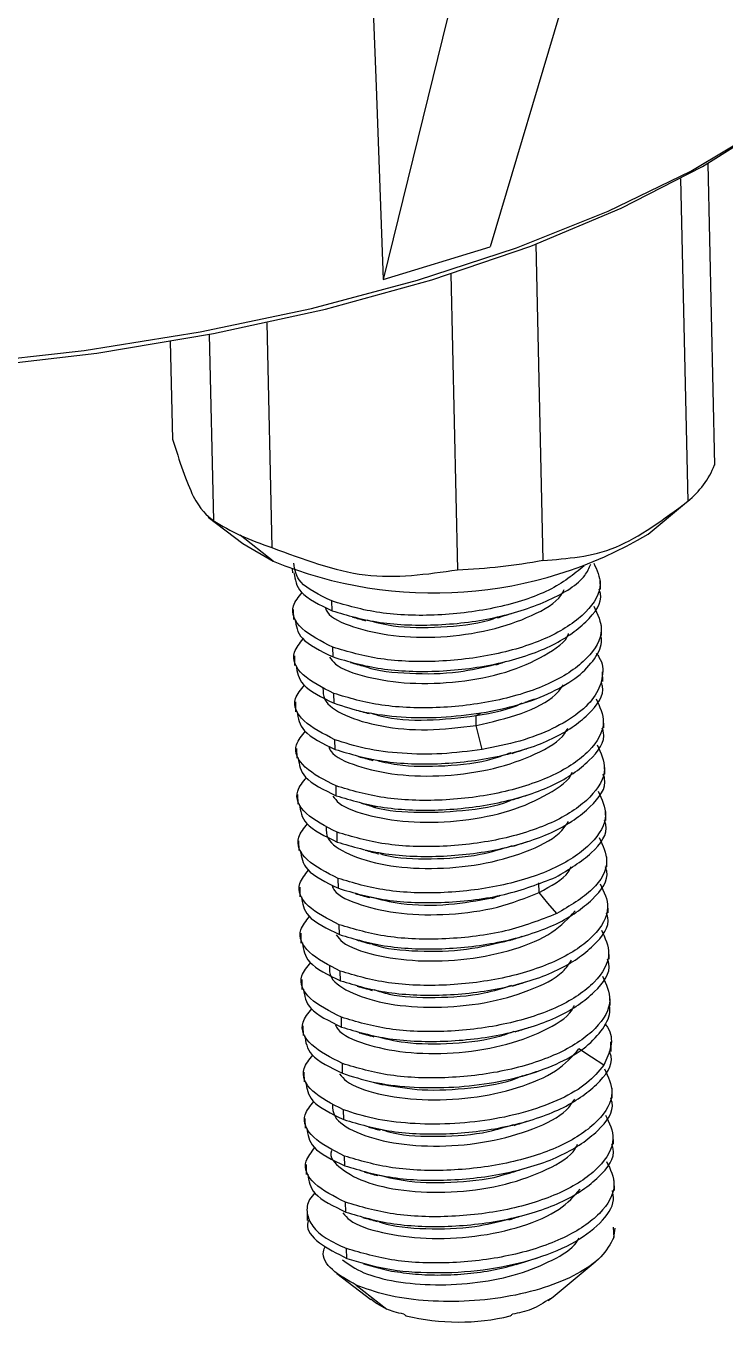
# Model space of a CAD drawing. Header units: millimetres. Extents: x 1261 to 1854, y -639 to -219.
# Drawn here: x 1804.39 to 1811.2, y -355.99 to -343.35 of the extents above; entities that cross this region are included whole.
import ezdxf

# ---------------------------------------------------------------- set-up
doc = ezdxf.new("R2010")
doc.units = ezdxf.units.MM
doc.header["$LTSCALE"] = 0.1
doc.layers.get('0').update_dxf_attribs({"lineweight": 13})

msp = doc.modelspace()

# ---------------------------------------------------------------- linework, layer by layer
at = {"color": 7, "linetype": 'Continuous', "lineweight": 25}
for p, q in [((1810.007, -341.825), (1808.914, -345.5)), ((1808.757, -342.209), (1807.872, -345.821)), ((1811.035, -344.691), (1811.103, -347.629)), ((1810.769, -344.838), (1810.841, -347.983)), ((1807.872, -345.821), (1808.914, -345.5)), ((1809.358, -345.475), (1809.429, -348.559)), ((1808.53, -345.765), (1808.596, -348.651)), ((1806.735, -346.242), (1806.785, -348.433)), ((1805.794, -346.425), (1805.816, -347.377)), ((1806.173, -346.357), (1806.215, -348.171)), ((1810.456, -348.303), (1810.81, -348.008)), ((1806.164, -348.139), (1806.502, -348.394)), ((1806.799, -348.567), (1806.475, -348.312)), ((1806.502, -348.394), (1806.799, -348.567)), ((1806.985, -348.643), (1806.986, -348.682)), ((1809.991, -348.839), (1809.988, -348.744)), ((1807.372, -349.05), (1807.369, -348.955)), ((1806.994, -349.038), (1806.997, -349.134)), ((1810.001, -349.29), (1809.999, -349.195)), ((1807.005, -349.489), (1807.007, -349.585)), ((1807.382, -349.501), (1807.38, -349.406)), ((1810.011, -349.741), (1810.009, -349.646)), ((1807.392, -349.952), (1807.39, -349.857)), ((1807.015, -349.94), (1807.017, -350.036)), ((1808.778, -350.168), (1808.776, -350.073)), ((1810.022, -350.193), (1810.019, -350.097)), ((1807.403, -350.403), (1807.401, -350.308)), ((1807.025, -350.392), (1807.028, -350.487)), ((1810.032, -350.644), (1810.03, -350.548)), ((1807.413, -350.854), (1807.411, -350.759)), ((1807.036, -350.843), (1807.038, -350.938)), ((1810.042, -351.095), (1810.04, -350.999)), ((1807.423, -351.306), (1807.421, -351.21)), ((1807.046, -351.294), (1807.048, -351.389)), ((1810.053, -351.546), (1810.051, -351.451)), ((1807.057, -351.745), (1807.059, -351.84)), ((1807.434, -351.757), (1807.432, -351.661)), ((1809.391, -351.797), (1809.389, -351.702)), ((1810.063, -351.997), (1810.061, -351.902)), ((1807.444, -352.208), (1807.442, -352.112)), ((1807.067, -352.196), (1807.069, -352.291)), ((1810.073, -352.448), (1810.071, -352.353)), ((1807.077, -352.647), (1807.079, -352.743)), ((1807.455, -352.659), (1807.452, -352.564)), ((1810.084, -352.899), (1810.082, -352.804)), ((1807.465, -353.11), (1807.463, -353.015)), ((1807.088, -353.098), (1807.09, -353.194)), ((1810.094, -353.35), (1810.092, -353.255)), ((1807.475, -353.561), (1807.473, -353.466)), ((1807.098, -353.549), (1807.1, -353.645)), ((1810.105, -353.802), (1810.102, -353.706)), ((1807.486, -354.012), (1807.483, -353.917)), ((1807.108, -354.001), (1807.111, -354.096)), ((1810.115, -354.253), (1810.113, -354.157)), ((1807.496, -354.463), (1807.494, -354.368)), ((1807.119, -354.452), (1807.121, -354.547)), ((1810.125, -354.704), (1810.123, -354.608)), ((1807.129, -354.903), (1807.131, -354.998)), ((1807.506, -354.914), (1807.504, -354.819)), ((1810.112, -355.06), (1810.121, -355.162)), ((1810.121, -355.162), (1810.134, -355.07)), ((1807.517, -355.366), (1807.514, -355.27)), ((1807.68, -355.419), (1807.822, -355.458)), ((1809.169, -355.425), (1809.373, -355.36)), ((1809.528, -355.741), (1809.939, -355.399)), ((1807.419, -355.515), (1807.751, -355.766)), ((1807.609, -355.627), (1807.905, -355.86)), ((1809.481, -355.776), (1809.528, -355.741))]:
    msp.add_line(p, q, dxfattribs=at)
at = {"color": 7, "linetype": 'Continuous', "lineweight": 25, "flags": 128}
for points in [[(1797.93, -346.519), (1799.068, -346.647), (1800.236, -346.724), (1801.421, -346.748), (1802.61, -346.721), (1803.793, -346.641), (1804.955, -346.511), (1806.086, -346.33), (1807.173, -346.101), (1808.206, -345.827), (1809.172, -345.51), (1810.064, -345.154), (1810.87, -344.762), (1811.583, -344.338), (1812.195, -343.887), (1812.7, -343.413), (1813.093, -342.922), (1813.369, -342.418), (1813.526, -341.907), (1813.565, -341.489)], [(1807.745, -342.446), (1807.801, -343.936), (1807.872, -345.821)], [(1797.966, -346.566), (1799.119, -346.696), (1800.302, -346.772), (1801.503, -346.794), (1802.708, -346.762), (1803.904, -346.676), (1805.078, -346.538), (1806.217, -346.348), (1807.31, -346.109), (1808.344, -345.823), (1809.309, -345.494), (1810.192, -345.124), (1810.986, -344.719), (1811.681, -344.282), (1812.108, -343.957)], [(1808.776, -350.073), (1808.802, -350.06), (1808.827, -350.047)], [(1808.835, -350.404), (1808.807, -350.286), (1808.779, -350.169)], [(1809.563, -352.004), (1809.477, -351.901), (1809.391, -351.798)], [(1810.021, -353.483), (1809.901, -353.404), (1809.78, -353.324)]]:
    msp.add_lwpolyline(points, dxfattribs=at)
at = {"color": 7, "linetype": 'Continuous', "lineweight": 25}
for centre, radius, start, end in [((1810.299, -347.308), 0.865, 308.7597, 338.2553), ((1807.325, -346.435), 2.061, 237.3922, 245.626), ((1807.692, -345.633), 2.943, 245.5555, 252.0472), ((1808.363, -344.776), 4.101, 247.5769, 300.678), ((1808.366, -342.781), 5.874, 272.2432, 280.4215), ((1808.607, -353.828), 2.159, 256.2294, 283.4825)]:
    msp.add_arc(centre, radius, start, end, dxfattribs=at)
for points, knots in [([(1805.816, -347.377), (1805.884, -347.588), (1806.021, -348.011), (1806.15, -348.118), (1806.215, -348.171)], [0, 0, 0, 0, 0.500045, 1, 1, 1, 1]), ([(1809.429, -348.559), (1809.666, -348.542), (1810.14, -348.508), (1810.607, -348.158), (1810.841, -347.983)], [0, 0, 0, 0, 0.500045, 1, 1, 1, 1]), ([(1806.785, -348.433), (1807.089, -348.548), (1807.696, -348.779), (1808.296, -348.694), (1808.596, -348.651)], [0, 0, 0, 0, 0.500045, 1, 1, 1, 1]), ([(1807.369, -348.955), (1807.25, -348.897), (1807.03, -348.791), (1807.009, -348.65), (1806.999, -348.586)], [0, 0, 0, 0, 0.541563, 1, 1, 1, 1]), ([(1809.832, -348.613), (1809.728, -348.696), (1809.52, -348.863), (1808.993, -349.031), (1808.406, -349.107), (1807.814, -349.087), (1807.518, -348.999), (1807.369, -348.955)], [0, 0, 0, 0, 0.199234, 0.399425, 0.599617, 0.799808, 1, 1, 1, 1]), ([(1807.372, -349.05), (1807.52, -349.094), (1807.816, -349.182), (1808.407, -349.202), (1809, -349.127), (1809.505, -348.955), (1809.824, -348.764), (1809.878, -348.633), (1809.894, -348.595)], [0, 0, 0, 0, 0.184912, 0.369824, 0.554736, 0.739649, 0.924561, 1, 1, 1, 1]), ([(1809.924, -348.586), (1809.955, -348.653), (1810.029, -348.811), (1809.875, -349.07), (1809.523, -349.312), (1809.006, -349.482), (1808.415, -349.558), (1807.824, -349.538), (1807.528, -349.45), (1807.38, -349.406)], [0, 0, 0, 0, 0.108487, 0.257073, 0.405658, 0.554244, 0.702829, 0.851414, 1, 1, 1, 1]), ([(1807.001, -348.681), (1807.011, -348.746), (1807.032, -348.886), (1807.252, -348.992), (1807.372, -349.05)], [0, 0, 0, 0, 0.458437, 1, 1, 1, 1]), ([(1807.307, -349.024), (1807.313, -349.038), (1807.343, -349.11), (1807.568, -349.216), (1807.956, -349.303), (1808.433, -349.318), (1808.918, -349.248), (1809.33, -349.106), (1809.581, -348.958), (1809.627, -348.862), (1809.637, -348.842)], [0, 0, 0, 0, 0.0372072, 0.1911305, 0.3451618, 0.4991397, 0.6531175, 0.8071489, 0.9610721, 1, 1, 1, 1]), ([(1807.382, -349.501), (1807.53, -349.545), (1807.826, -349.633), (1808.418, -349.654), (1809.007, -349.578), (1809.528, -349.407), (1809.868, -349.166), (1810.019, -348.96), (1809.981, -348.854), (1809.976, -348.84)], [0, 0, 0, 0, 0.162509, 0.325019, 0.487528, 0.650038, 0.812547, 0.975056, 1, 1, 1, 1]), ([(1807.38, -349.406), (1807.267, -349.348), (1807.042, -349.233), (1806.951, -349.031), (1807.046, -348.916), (1807.082, -348.873)], [0, 0, 0, 0, 0.3853702, 0.7707402, 1, 1, 1, 1]), ([(1809.925, -349.006), (1809.962, -349.083), (1810.042, -349.252), (1809.886, -349.521), (1809.533, -349.763), (1809.016, -349.934), (1808.426, -350.009), (1807.834, -349.989), (1807.538, -349.901), (1807.39, -349.857)], [0, 0, 0, 0, 0.123073, 0.269228, 0.415382, 0.561537, 0.707691, 0.853846, 1, 1, 1, 1]), ([(1807.572, -349.112), (1807.593, -349.118), (1807.633, -349.129), (1807.677, -349.141), (1807.699, -349.148)], [0, 0, 0, 0, 0.500426, 1, 1, 1, 1]), ([(1807.712, -349.14), (1807.795, -349.162), (1808.002, -349.215), (1808.429, -349.217), (1808.795, -349.181), (1808.956, -349.123), (1808.981, -349.114)], [0, 0, 0, 0, 0.231312, 0.582579, 0.933847, 1, 1, 1, 1]), ([(1808.986, -349.12), (1809.008, -349.113), (1809.052, -349.098), (1809.1, -349.083), (1809.123, -349.076)], [0, 0, 0, 0, 0.499572, 1, 1, 1, 1]), ([(1807.011, -349.132), (1807.021, -349.197), (1807.043, -349.337), (1807.263, -349.443), (1807.382, -349.501)], [0, 0, 0, 0, 0.458437, 1, 1, 1, 1]), ([(1807.39, -349.857), (1807.277, -349.799), (1807.052, -349.684), (1806.962, -349.483), (1807.057, -349.367), (1807.092, -349.324)], [0, 0, 0, 0, 0.3853702, 0.7707402, 1, 1, 1, 1]), ([(1807.348, -349.502), (1807.364, -349.525), (1807.422, -349.605), (1807.7, -349.703), (1808.122, -349.769), (1808.609, -349.753), (1809.083, -349.66), (1809.451, -349.493), (1809.657, -349.352), (1809.679, -349.273), (1809.679, -349.272)], [0, 0, 0, 0, 0.063519, 0.218942, 0.374734, 0.530127, 0.685938, 0.841314, 0.997134, 1, 1, 1, 1]), ([(1808.827, -350.047), (1808.952, -350.023), (1809.203, -349.973), (1809.524, -349.848), (1809.781, -349.695), (1809.941, -349.52), (1810.012, -349.38), (1809.995, -349.305), (1809.992, -349.291)], [0, 0, 0, 0, 0.191473, 0.382947, 0.57442, 0.765894, 0.957367, 1, 1, 1, 1]), ([(1809.949, -349.468), (1809.958, -349.479), (1810.014, -349.548), (1810.019, -349.689), (1809.956, -349.875), (1809.787, -350.051), (1809.533, -350.204), (1809.211, -350.329), (1808.961, -350.378), (1808.836, -350.403)], [0, 0, 0, 0, 0.031964, 0.193303, 0.354642, 0.515982, 0.677321, 0.838661, 1, 1, 1, 1]), ([(1807.022, -349.583), (1807.032, -349.648), (1807.053, -349.788), (1807.273, -349.895), (1807.392, -349.952)], [0, 0, 0, 0, 0.458437, 1, 1, 1, 1]), ([(1807.552, -349.555), (1807.574, -349.561), (1807.618, -349.573), (1807.665, -349.586), (1807.689, -349.593)], [0, 0, 0, 0, 0.500331, 1, 1, 1, 1]), ([(1807.697, -349.593), (1807.701, -349.595), (1807.807, -349.638), (1808.129, -349.668), (1808.576, -349.665), (1808.848, -349.6), (1808.968, -349.572)], [0, 0, 0, 0, 0.014193, 0.367679, 0.72026, 1, 1, 1, 1]), ([(1808.968, -349.579), (1808.985, -349.573), (1809.019, -349.561), (1809.054, -349.549), (1809.072, -349.543)], [0, 0, 0, 0, 0.49996, 1, 1, 1, 1]), ([(1807.403, -350.403), (1807.551, -350.447), (1807.847, -350.536), (1808.439, -350.556), (1809.028, -350.48), (1809.548, -350.309), (1809.889, -350.068), (1810.04, -349.863), (1810.002, -349.757), (1809.996, -349.743)], [0, 0, 0, 0, 0.162509, 0.325019, 0.487528, 0.650038, 0.812547, 0.975056, 1, 1, 1, 1]), ([(1807.401, -350.308), (1807.288, -350.25), (1807.062, -350.135), (1806.972, -349.934), (1807.067, -349.818), (1807.103, -349.775)], [0, 0, 0, 0, 0.3853702, 0.7707402, 1, 1, 1, 1]), ([(1807.284, -349.804), (1807.284, -349.841), (1807.284, -349.939), (1807.483, -350.078), (1807.839, -350.184), (1808.299, -350.228), (1808.619, -350.188), (1808.778, -350.168)], [0, 0, 0, 0, 0.135186, 0.351533, 0.567666, 0.784072, 1, 1, 1, 1]), ([(1808.778, -350.168), (1808.929, -350.134), (1809.23, -350.065), (1809.527, -349.914), (1809.605, -349.807), (1809.628, -349.774)], [0, 0, 0, 0, 0.410327, 0.821563, 1, 1, 1, 1]), ([(1807.392, -349.952), (1807.488, -349.983), (1807.679, -350.046), (1808.043, -350.091), (1808.435, -350.098), (1808.697, -350.064), (1808.827, -350.047)], [0, 0, 0, 0, 0.25, 0.5, 0.75, 1, 1, 1, 1]), ([(1809.946, -349.908), (1809.982, -349.985), (1810.062, -350.154), (1809.907, -350.423), (1809.554, -350.665), (1809.037, -350.836), (1808.447, -350.912), (1807.855, -350.891), (1807.559, -350.803), (1807.411, -350.759)], [0, 0, 0, 0, 0.123074, 0.269228, 0.415382, 0.561537, 0.707691, 0.853846, 1, 1, 1, 1]), ([(1808.776, -350.073), (1808.939, -350.044), (1809.106, -350.015), (1809.22, -349.952), (1809.223, -349.95)], [0, 0, 0, 0, 0.971785, 1, 1, 1, 1]), ([(1809.254, -349.942), (1809.27, -349.937), (1809.311, -349.923), (1809.353, -349.91), (1809.378, -349.902)], [0, 0, 0, 0, 0.387733, 1, 1, 1, 1]), ([(1807.032, -350.035), (1807.042, -350.099), (1807.064, -350.239), (1807.284, -350.346), (1807.403, -350.403)], [0, 0, 0, 0, 0.458437, 1, 1, 1, 1]), ([(1807.591, -350.014), (1807.614, -350.02), (1807.661, -350.033), (1807.709, -350.046), (1807.733, -350.053)], [0, 0, 0, 0, 0.500115, 1, 1, 1, 1]), ([(1807.748, -350.047), (1807.782, -350.058), (1807.93, -350.106), (1808.301, -350.13), (1808.618, -350.092), (1808.776, -350.073)], [0, 0, 0, 0, 0.130744, 0.565853, 1, 1, 1, 1]), ([(1807.411, -350.759), (1807.298, -350.702), (1807.073, -350.586), (1806.982, -350.385), (1807.077, -350.269), (1807.113, -350.226)], [0, 0, 0, 0, 0.38537, 0.77074, 1, 1, 1, 1]), ([(1807.34, -350.379), (1807.346, -350.393), (1807.376, -350.466), (1807.607, -350.571), (1807.995, -350.659), (1808.473, -350.67), (1808.958, -350.6), (1809.367, -350.455), (1809.616, -350.308), (1809.661, -350.213), (1809.67, -350.194)], [0, 0, 0, 0, 0.038828, 0.192656, 0.346927, 0.500759, 0.655022, 0.80887, 0.963114, 1, 1, 1, 1]), ([(1807.413, -350.854), (1807.561, -350.898), (1807.857, -350.987), (1808.449, -351.007), (1809.038, -350.931), (1809.559, -350.76), (1809.899, -350.519), (1810.05, -350.314), (1810.012, -350.208), (1810.007, -350.194)], [0, 0, 0, 0, 0.162509, 0.325019, 0.487528, 0.650038, 0.812547, 0.975056, 1, 1, 1, 1]), ([(1808.836, -350.403), (1808.705, -350.42), (1808.443, -350.454), (1808.051, -350.447), (1807.687, -350.401), (1807.496, -350.339), (1807.401, -350.308)], [0, 0, 0, 0, 0.25, 0.5, 0.75, 1, 1, 1, 1]), ([(1809.956, -350.359), (1809.993, -350.437), (1810.073, -350.605), (1809.917, -350.874), (1809.564, -351.116), (1809.047, -351.287), (1808.457, -351.363), (1807.865, -351.342), (1807.569, -351.254), (1807.421, -351.21)], [0, 0, 0, 0, 0.123074, 0.269228, 0.415382, 0.561537, 0.707691, 0.853846, 1, 1, 1, 1]), ([(1807.043, -350.486), (1807.052, -350.55), (1807.074, -350.691), (1807.294, -350.797), (1807.413, -350.854)], [0, 0, 0, 0, 0.458437, 1, 1, 1, 1]), ([(1807.63, -350.472), (1807.653, -350.478), (1807.698, -350.491), (1807.745, -350.503), (1807.769, -350.51)], [0, 0, 0, 0, 0.5001, 1, 1, 1, 1]), ([(1807.781, -350.502), (1807.854, -350.52), (1808.053, -350.571), (1808.471, -350.57), (1808.871, -350.525), (1809.061, -350.453), (1809.118, -350.432)], [0, 0, 0, 0, 0.192886, 0.524958, 0.857961, 1, 1, 1, 1]), ([(1809.128, -350.441), (1809.151, -350.433), (1809.197, -350.419), (1809.244, -350.403), (1809.268, -350.396)], [0, 0, 0, 0, 0.499889, 1, 1, 1, 1]), ([(1807.38, -350.857), (1807.398, -350.881), (1807.457, -350.961), (1807.739, -351.058), (1808.162, -351.123), (1808.649, -351.105), (1809.123, -351.011), (1809.486, -350.843), (1809.693, -350.702), (1809.713, -350.624), (1809.713, -350.623)], [0, 0, 0, 0, 0.0646616, 0.2203704, 0.3759203, 0.5315792, 0.6871842, 0.8427891, 0.9984481, 1, 1, 1, 1]), ([(1807.421, -351.21), (1807.309, -351.153), (1807.083, -351.038), (1806.993, -350.836), (1807.088, -350.721), (1807.123, -350.678)], [0, 0, 0, 0, 0.3853702, 0.7707402, 1, 1, 1, 1]), ([(1807.423, -351.306), (1807.572, -351.35), (1807.868, -351.438), (1808.459, -351.458), (1809.049, -351.382), (1809.569, -351.211), (1809.909, -350.97), (1810.06, -350.765), (1810.022, -350.659), (1810.017, -350.645)], [0, 0, 0, 0, 0.162509, 0.325019, 0.487528, 0.650038, 0.812547, 0.975056, 1, 1, 1, 1]), ([(1809.966, -350.811), (1810.003, -350.888), (1810.083, -351.056), (1809.927, -351.325), (1809.575, -351.567), (1809.058, -351.738), (1808.467, -351.814), (1807.876, -351.794), (1807.58, -351.705), (1807.432, -351.661)], [0, 0, 0, 0, 0.123074, 0.269228, 0.415382, 0.561537, 0.707691, 0.853846, 1, 1, 1, 1]), ([(1807.735, -350.948), (1807.739, -350.95), (1807.846, -350.993), (1808.172, -351.025), (1808.638, -351.007), (1808.989, -350.955), (1809.121, -350.895), (1809.13, -350.891)], [0, 0, 0, 0, 0.013955, 0.33462, 0.655511, 0.97629, 1, 1, 1, 1]), ([(1809.134, -350.893), (1809.157, -350.886), (1809.204, -350.871), (1809.252, -350.856), (1809.276, -350.848)], [0, 0, 0, 0, 0.4998817, 1, 1, 1, 1]), ([(1807.053, -350.937), (1807.063, -351.001), (1807.084, -351.142), (1807.304, -351.248), (1807.423, -351.306)], [0, 0, 0, 0, 0.458437, 1, 1, 1, 1]), ([(1807.661, -350.928), (1807.683, -350.934), (1807.728, -350.946), (1807.773, -350.959), (1807.796, -350.965)], [0, 0, 0, 0, 0.500097, 1, 1, 1, 1]), ([(1807.432, -351.661), (1807.319, -351.604), (1807.093, -351.489), (1807.003, -351.287), (1807.098, -351.172), (1807.134, -351.129)], [0, 0, 0, 0, 0.38537, 0.77074, 1, 1, 1, 1]), ([(1807.315, -351.157), (1807.315, -351.196), (1807.314, -351.294), (1807.522, -351.432), (1807.876, -351.541), (1808.336, -351.576), (1808.826, -351.534), (1809.266, -351.411), (1809.573, -351.259), (1809.651, -351.145), (1809.677, -351.106)], [0, 0, 0, 0, 0.089845, 0.229409, 0.36924, 0.508767, 0.648626, 0.788126, 0.928002, 1, 1, 1, 1]), ([(1809.555, -351.648), (1809.68, -351.573), (1809.93, -351.422), (1810.071, -351.214), (1810.033, -351.109), (1810.028, -351.096)], [0, 0, 0, 0, 0.4656226, 0.9312453, 1, 1, 1, 1]), ([(1809.977, -351.262), (1810.013, -351.338), (1810.092, -351.505), (1809.947, -351.777), (1809.691, -351.928), (1809.563, -352.004)], [0, 0, 0, 0, 0.295092, 0.647546, 1, 1, 1, 1]), ([(1807.063, -351.388), (1807.073, -351.452), (1807.095, -351.593), (1807.315, -351.699), (1807.434, -351.757)], [0, 0, 0, 0, 0.4584374, 1, 1, 1, 1]), ([(1807.696, -351.385), (1807.718, -351.391), (1807.761, -351.403), (1807.806, -351.415), (1807.828, -351.421)], [0, 0, 0, 0, 0.500088, 1, 1, 1, 1]), ([(1807.839, -351.418), (1807.856, -351.423), (1807.988, -351.465), (1808.339, -351.476), (1808.783, -351.448), (1809.029, -351.371), (1809.132, -351.339)], [0, 0, 0, 0, 0.0513252, 0.3990881, 0.7476761, 1, 1, 1, 1]), ([(1809.135, -351.347), (1809.158, -351.34), (1809.205, -351.325), (1809.253, -351.309), (1809.277, -351.301)], [0, 0, 0, 0, 0.499859, 1, 1, 1, 1]), ([(1807.442, -352.112), (1807.329, -352.055), (1807.104, -351.94), (1807.013, -351.738), (1807.109, -351.623), (1807.144, -351.58)], [0, 0, 0, 0, 0.3853702, 0.7707402, 1, 1, 1, 1]), ([(1807.434, -351.757), (1807.583, -351.801), (1807.88, -351.889), (1808.471, -351.908), (1809.073, -351.835), (1809.394, -351.711), (1809.555, -351.648)], [0, 0, 0, 0, 0.25, 0.5, 0.75, 1, 1, 1, 1]), ([(1807.444, -352.208), (1807.592, -352.252), (1807.888, -352.34), (1808.48, -352.36), (1809.069, -352.285), (1809.59, -352.114), (1809.93, -351.872), (1810.081, -351.667), (1810.043, -351.561), (1810.038, -351.547)], [0, 0, 0, 0, 0.1625094, 0.3250187, 0.4875281, 0.6500375, 0.8125469, 0.9750563, 1, 1, 1, 1]), ([(1809.391, -351.797), (1809.508, -351.735), (1809.652, -351.66), (1809.695, -351.565), (1809.702, -351.547)], [0, 0, 0, 0, 0.813745, 1, 1, 1, 1]), ([(1807.372, -351.733), (1807.378, -351.749), (1807.41, -351.822), (1807.645, -351.926), (1808.034, -352.014), (1808.513, -352.021), (1809.001, -351.955), (1809.261, -351.849), (1809.391, -351.797)], [0, 0, 0, 0, 0.04968, 0.239748, 0.429938, 0.619938, 0.810179, 1, 1, 1, 1]), ([(1809.987, -351.713), (1810.024, -351.79), (1810.104, -351.959), (1809.948, -352.228), (1809.595, -352.469), (1809.078, -352.64), (1808.488, -352.716), (1807.897, -352.696), (1807.6, -352.608), (1807.452, -352.564)], [0, 0, 0, 0, 0.123074, 0.269228, 0.415382, 0.561537, 0.707691, 0.853846, 1, 1, 1, 1]), ([(1807.074, -351.839), (1807.083, -351.903), (1807.105, -352.044), (1807.325, -352.15), (1807.444, -352.208)], [0, 0, 0, 0, 0.458437, 1, 1, 1, 1]), ([(1807.597, -351.809), (1807.621, -351.815), (1807.667, -351.828), (1807.715, -351.841), (1807.74, -351.848)], [0, 0, 0, 0, 0.500253, 1, 1, 1, 1]), ([(1807.749, -351.842), (1807.844, -351.866), (1808.063, -351.922), (1808.499, -351.929), (1808.793, -351.876), (1808.932, -351.851)], [0, 0, 0, 0, 0.2864285, 0.6632766, 1, 1, 1, 1]), ([(1808.929, -351.856), (1808.942, -351.851), (1808.97, -351.841), (1808.998, -351.83), (1809.013, -351.825)], [0, 0, 0, 0, 0.499972, 1, 1, 1, 1]), ([(1807.452, -352.564), (1807.34, -352.506), (1807.114, -352.391), (1807.024, -352.189), (1807.119, -352.074), (1807.154, -352.031)], [0, 0, 0, 0, 0.38537, 0.77074, 1, 1, 1, 1]), ([(1807.413, -352.212), (1807.432, -352.236), (1807.494, -352.316), (1807.775, -352.414), (1808.202, -352.476), (1808.691, -352.458), (1809.156, -352.361), (1809.544, -352.196), (1809.677, -352.05), (1809.743, -351.977)], [0, 0, 0, 0, 0.065875, 0.222096, 0.377872, 0.534097, 0.689876, 0.846092, 1, 1, 1, 1]), ([(1809.563, -352.004), (1809.402, -352.066), (1809.081, -352.191), (1808.479, -352.264), (1807.888, -352.245), (1807.591, -352.157), (1807.442, -352.112)], [0, 0, 0, 0, 0.25, 0.5, 0.75, 1, 1, 1, 1]), ([(1807.455, -352.659), (1807.603, -352.703), (1807.899, -352.791), (1808.49, -352.811), (1809.08, -352.736), (1809.6, -352.565), (1809.941, -352.323), (1810.091, -352.118), (1810.053, -352.012), (1810.048, -351.998)], [0, 0, 0, 0, 0.162509, 0.325019, 0.487528, 0.650038, 0.812547, 0.975056, 1, 1, 1, 1]), ([(1809.998, -352.164), (1810.034, -352.241), (1810.114, -352.41), (1809.958, -352.679), (1809.606, -352.921), (1809.089, -353.091), (1808.498, -353.167), (1807.907, -353.147), (1807.611, -353.059), (1807.463, -353.015)], [0, 0, 0, 0, 0.123073, 0.269228, 0.415382, 0.561537, 0.707691, 0.853846, 1, 1, 1, 1]), ([(1807.61, -352.261), (1807.633, -352.267), (1807.68, -352.28), (1807.729, -352.294), (1807.754, -352.3)], [0, 0, 0, 0, 0.500217, 1, 1, 1, 1]), ([(1807.763, -352.3), (1807.77, -352.303), (1807.88, -352.347), (1808.209, -352.376), (1808.678, -352.368), (1808.969, -352.296), (1809.109, -352.261)], [0, 0, 0, 0, 0.024752, 0.35732, 0.690845, 1, 1, 1, 1]), ([(1809.105, -352.265), (1809.125, -352.259), (1809.165, -352.246), (1809.206, -352.232), (1809.226, -352.225)], [0, 0, 0, 0, 0.499959, 1, 1, 1, 1]), ([(1807.084, -352.29), (1807.094, -352.355), (1807.115, -352.495), (1807.335, -352.601), (1807.455, -352.659)], [0, 0, 0, 0, 0.4584374, 1, 1, 1, 1]), ([(1807.463, -353.015), (1807.35, -352.957), (1807.124, -352.842), (1807.034, -352.64), (1807.129, -352.525), (1807.165, -352.482)], [0, 0, 0, 0, 0.3853702, 0.7707402, 1, 1, 1, 1]), ([(1807.346, -352.511), (1807.346, -352.551), (1807.347, -352.65), (1807.558, -352.788), (1807.915, -352.896), (1808.376, -352.929), (1808.866, -352.886), (1809.303, -352.761), (1809.608, -352.61), (1809.683, -352.497), (1809.708, -352.459)], [0, 0, 0, 0, 0.091648, 0.231552, 0.371228, 0.511093, 0.650815, 0.790636, 0.930408, 1, 1, 1, 1]), ([(1807.465, -353.11), (1807.613, -353.154), (1807.909, -353.242), (1808.501, -353.262), (1809.09, -353.187), (1809.61, -353.016), (1809.951, -352.774), (1810.102, -352.569), (1810.064, -352.463), (1810.059, -352.449)], [0, 0, 0, 0, 0.162509, 0.325019, 0.487528, 0.650038, 0.812547, 0.975056, 1, 1, 1, 1]), ([(1810.008, -352.615), (1810.044, -352.692), (1810.125, -352.861), (1809.969, -353.13), (1809.616, -353.372), (1809.099, -353.543), (1808.509, -353.618), (1807.917, -353.598), (1807.621, -353.51), (1807.473, -353.466)], [0, 0, 0, 0, 0.123074, 0.269228, 0.415382, 0.561537, 0.707691, 0.853846, 1, 1, 1, 1]), ([(1807.094, -352.741), (1807.104, -352.806), (1807.126, -352.946), (1807.346, -353.052), (1807.465, -353.11)], [0, 0, 0, 0, 0.458437, 1, 1, 1, 1]), ([(1807.618, -352.712), (1807.641, -352.718), (1807.689, -352.731), (1807.739, -352.745), (1807.763, -352.752)], [0, 0, 0, 0, 0.500176, 1, 1, 1, 1]), ([(1807.78, -352.744), (1807.828, -352.76), (1807.989, -352.814), (1808.377, -352.83), (1808.807, -352.802), (1809.037, -352.73), (1809.126, -352.702)], [0, 0, 0, 0, 0.138409, 0.467147, 0.79555, 1, 1, 1, 1]), ([(1809.132, -352.711), (1809.152, -352.704), (1809.194, -352.691), (1809.236, -352.677), (1809.257, -352.67)], [0, 0, 0, 0, 0.499949, 1, 1, 1, 1]), ([(1807.405, -353.088), (1807.412, -353.103), (1807.446, -353.177), (1807.679, -353.282), (1808.074, -353.366), (1808.552, -353.376), (1809.036, -353.303), (1809.441, -353.156), (1809.685, -353.009), (1809.727, -352.916), (1809.734, -352.899)], [0, 0, 0, 0, 0.041687, 0.196027, 0.350112, 0.504491, 0.658535, 0.812944, 0.966958, 1, 1, 1, 1]), ([(1810.013, -353.127), (1810.05, -353.065), (1810.095, -352.989), (1810.078, -352.914), (1810.075, -352.9)], [0, 0, 0, 0, 0.817891, 1, 1, 1, 1]), ([(1807.473, -353.466), (1807.36, -353.408), (1807.135, -353.293), (1807.044, -353.091), (1807.14, -352.976), (1807.175, -352.933)], [0, 0, 0, 0, 0.3853702, 0.7707403, 1, 1, 1, 1]), ([(1807.475, -353.561), (1807.57, -353.592), (1807.761, -353.654), (1808.123, -353.7), (1808.511, -353.705), (1808.907, -353.665), (1809.28, -353.582), (1809.604, -353.459), (1809.865, -353.306), (1809.964, -353.186), (1810.013, -353.127)], [0, 0, 0, 0, 0.125, 0.25, 0.375, 0.5, 0.625, 0.75, 0.875, 1, 1, 1, 1]), ([(1807.636, -353.165), (1807.66, -353.172), (1807.707, -353.185), (1807.757, -353.198), (1807.781, -353.205)], [0, 0, 0, 0, 0.500131, 1, 1, 1, 1]), ([(1807.791, -353.198), (1807.885, -353.222), (1808.106, -353.277), (1808.548, -353.276), (1808.932, -353.232), (1809.107, -353.166), (1809.149, -353.15)], [0, 0, 0, 0, 0.243383, 0.570534, 0.896974, 1, 1, 1, 1]), ([(1809.158, -353.157), (1809.179, -353.15), (1809.222, -353.136), (1809.265, -353.122), (1809.287, -353.115)], [0, 0, 0, 0, 0.49993, 1, 1, 1, 1]), ([(1810.032, -353.077), (1810.041, -353.088), (1810.096, -353.157), (1810.107, -353.298), (1810.05, -353.421), (1810.021, -353.482)], [0, 0, 0, 0, 0.0901293, 0.5450646, 1, 1, 1, 1]), ([(1807.105, -353.192), (1807.115, -353.257), (1807.136, -353.397), (1807.356, -353.504), (1807.475, -353.561)], [0, 0, 0, 0, 0.458437, 1, 1, 1, 1]), ([(1807.483, -353.917), (1807.371, -353.859), (1807.145, -353.744), (1807.055, -353.543), (1807.15, -353.427), (1807.185, -353.384)], [0, 0, 0, 0, 0.3853702, 0.7707402, 1, 1, 1, 1]), ([(1807.446, -353.567), (1807.466, -353.591), (1807.53, -353.672), (1807.812, -353.77), (1808.242, -353.829), (1808.731, -353.812), (1809.194, -353.711), (1809.584, -353.545), (1809.714, -353.398), (1809.779, -353.324)], [0, 0, 0, 0, 0.0670171, 0.2225592, 0.3780509, 0.5336417, 0.6890778, 0.8447109, 1, 1, 1, 1]), ([(1807.486, -354.012), (1807.634, -354.056), (1807.93, -354.145), (1808.521, -354.165), (1809.111, -354.089), (1809.631, -353.918), (1809.972, -353.677), (1810.123, -353.472), (1810.084, -353.366), (1810.079, -353.352)], [0, 0, 0, 0, 0.162509, 0.325019, 0.487528, 0.650038, 0.812547, 0.975056, 1, 1, 1, 1]), ([(1810.021, -353.482), (1809.972, -353.542), (1809.874, -353.661), (1809.612, -353.815), (1809.288, -353.937), (1808.915, -354.021), (1808.52, -354.061), (1808.131, -354.056), (1807.769, -354.01), (1807.579, -353.948), (1807.483, -353.917)], [0, 0, 0, 0, 0.125, 0.25, 0.375, 0.5, 0.625, 0.7499999, 0.875, 1, 1, 1, 1]), ([(1810.029, -353.517), (1810.065, -353.594), (1810.145, -353.763), (1809.989, -354.032), (1809.637, -354.274), (1809.12, -354.445), (1808.529, -354.521), (1807.938, -354.5), (1807.642, -354.412), (1807.494, -354.368)], [0, 0, 0, 0, 0.123074, 0.269228, 0.415382, 0.561537, 0.707691, 0.853846, 1, 1, 1, 1]), ([(1809.237, -353.586), (1809.261, -353.578), (1809.309, -353.562), (1809.358, -353.547), (1809.382, -353.539)], [0, 0, 0, 0, 0.499918, 1, 1, 1, 1]), ([(1807.115, -353.644), (1807.125, -353.708), (1807.146, -353.848), (1807.366, -353.955), (1807.486, -354.012)], [0, 0, 0, 0, 0.458437, 1, 1, 1, 1]), ([(1807.772, -353.646), (1807.787, -353.65), (1807.817, -353.66), (1807.852, -353.67), (1807.87, -353.675)], [0, 0, 0, 0, 0.5008, 1, 1, 1, 1]), ([(1807.876, -353.671), (1807.997, -353.692), (1808.257, -353.738), (1808.723, -353.711), (1809.076, -353.653), (1809.214, -353.59), (1809.231, -353.582)], [0, 0, 0, 0, 0.290895, 0.622703, 0.954181, 1, 1, 1, 1]), ([(1807.494, -354.368), (1807.381, -354.311), (1807.156, -354.195), (1807.065, -353.994), (1807.16, -353.878), (1807.196, -353.835)], [0, 0, 0, 0, 0.3853702, 0.7707402, 1, 1, 1, 1]), ([(1807.376, -353.865), (1807.378, -353.905), (1807.381, -354.005), (1807.593, -354.145), (1807.955, -354.25), (1808.416, -354.284), (1808.906, -354.237), (1809.342, -354.112), (1809.642, -353.961), (1809.715, -353.849), (1809.739, -353.813)], [0, 0, 0, 0, 0.093966, 0.233991, 0.373639, 0.513677, 0.653315, 0.793355, 0.932996, 1, 1, 1, 1]), ([(1807.496, -354.463), (1807.644, -354.507), (1807.94, -354.596), (1808.532, -354.616), (1809.121, -354.54), (1809.641, -354.369), (1809.982, -354.128), (1810.133, -353.923), (1810.095, -353.817), (1810.09, -353.803)], [0, 0, 0, 0, 0.162509, 0.325019, 0.487528, 0.650038, 0.812547, 0.975056, 1, 1, 1, 1]), ([(1810.039, -353.968), (1810.076, -354.045), (1810.156, -354.214), (1810, -354.483), (1809.647, -354.725), (1809.13, -354.896), (1808.54, -354.972), (1807.948, -354.951), (1807.652, -354.863), (1807.504, -354.819)], [0, 0, 0, 0, 0.123073, 0.269228, 0.415382, 0.561537, 0.707691, 0.853846, 1, 1, 1, 1]), ([(1809.147, -354.069), (1809.17, -354.062), (1809.216, -354.047), (1809.264, -354.031), (1809.289, -354.023)], [0, 0, 0, 0, 0.499676, 1, 1, 1, 1]), ([(1807.125, -354.095), (1807.135, -354.159), (1807.157, -354.3), (1807.377, -354.406), (1807.496, -354.463)], [0, 0, 0, 0, 0.458437, 1, 1, 1, 1]), ([(1807.728, -354.085), (1807.746, -354.09), (1807.783, -354.1), (1807.823, -354.112), (1807.843, -354.117)], [0, 0, 0, 0, 0.500556, 1, 1, 1, 1]), ([(1807.86, -354.111), (1807.895, -354.122), (1808.046, -354.17), (1808.417, -354.183), (1808.839, -354.155), (1809.061, -354.085), (1809.142, -354.059)], [0, 0, 0, 0, 0.10555, 0.454073, 0.801602, 1, 1, 1, 1]), ([(1807.504, -354.819), (1807.391, -354.762), (1807.166, -354.647), (1807.075, -354.445), (1807.171, -354.33), (1807.206, -354.286)], [0, 0, 0, 0, 0.3853702, 0.7707402, 1, 1, 1, 1]), ([(1807.369, -354.314), (1807.368, -354.315), (1807.338, -354.376), (1807.451, -354.497), (1807.705, -354.639), (1808.116, -354.72), (1808.592, -354.729), (1809.075, -354.654), (1809.479, -354.506), (1809.719, -354.36), (1809.76, -354.267), (1809.767, -354.252)], [0, 0, 0, 0, 0.003954, 0.142445, 0.280638, 0.419098, 0.557331, 0.695753, 0.834033, 0.97241, 1, 1, 1, 1]), ([(1807.506, -354.914), (1807.654, -354.959), (1807.95, -355.047), (1808.542, -355.067), (1809.132, -354.991), (1809.652, -354.82), (1809.992, -354.579), (1810.143, -354.374), (1810.105, -354.268), (1810.1, -354.254)], [0, 0, 0, 0, 0.162509, 0.325019, 0.487528, 0.650038, 0.812547, 0.975056, 1, 1, 1, 1]), ([(1810.049, -354.42), (1810.086, -354.497), (1810.166, -354.665), (1810.01, -354.934), (1809.657, -355.176), (1809.14, -355.347), (1808.55, -355.423), (1807.959, -355.403), (1807.663, -355.314), (1807.514, -355.27)], [0, 0, 0, 0, 0.123074, 0.269228, 0.415382, 0.561537, 0.707691, 0.853846, 1, 1, 1, 1]), ([(1807.136, -354.546), (1807.146, -354.61), (1807.167, -354.751), (1807.387, -354.857), (1807.506, -354.914)], [0, 0, 0, 0, 0.458437, 1, 1, 1, 1]), ([(1807.688, -354.524), (1807.709, -354.529), (1807.751, -354.541), (1807.795, -354.553), (1807.818, -354.559)], [0, 0, 0, 0, 0.500407, 1, 1, 1, 1]), ([(1807.828, -354.553), (1807.923, -354.577), (1808.146, -354.631), (1808.587, -354.627), (1808.938, -354.591), (1809.083, -354.538), (1809.094, -354.534)], [0, 0, 0, 0, 0.264167, 0.617021, 0.970354, 1, 1, 1, 1]), ([(1809.096, -354.537), (1809.118, -354.53), (1809.162, -354.516), (1809.209, -354.501), (1809.232, -354.493)], [0, 0, 0, 0, 0.499547, 1, 1, 1, 1]), ([(1807.206, -354.728), (1807.186, -354.749), (1807.13, -354.813), (1807.12, -354.925), (1807.173, -355.054), (1807.302, -355.174), (1807.444, -355.238), (1807.514, -355.27)], [0, 0, 0, 0, 0.114107, 0.33558, 0.557054, 0.778527, 1, 1, 1, 1]), ([(1807.479, -354.922), (1807.499, -354.947), (1807.563, -355.028), (1807.852, -355.123), (1808.28, -355.184), (1808.77, -355.162), (1809.233, -355.063), (1809.608, -354.9), (1809.733, -354.759), (1809.793, -354.692)], [0, 0, 0, 0, 0.069032, 0.226467, 0.384113, 0.541497, 0.699183, 0.856526, 1, 1, 1, 1]), ([(1807.517, -355.366), (1807.638, -355.403), (1807.88, -355.479), (1808.355, -355.516), (1808.85, -355.488), (1809.323, -355.39), (1809.725, -355.231), (1810, -355.027), (1810.132, -354.842), (1810.112, -354.734), (1810.106, -354.704)], [0, 0, 0, 0, 0.135494, 0.270987, 0.406481, 0.541975, 0.677469, 0.812962, 0.948456, 1, 1, 1, 1]), ([(1807.143, -354.998), (1807.139, -355.009), (1807.115, -355.083), (1807.226, -355.221), (1807.42, -355.317), (1807.517, -355.366)], [0, 0, 0, 0, 0.074843, 0.537421, 1, 1, 1, 1]), ([(1807.674, -354.968), (1807.697, -354.974), (1807.741, -354.986), (1807.788, -354.999), (1807.812, -355.006)], [0, 0, 0, 0, 0.500324, 1, 1, 1, 1]), ([(1807.824, -355.004), (1807.836, -355.009), (1807.952, -355.055), (1808.286, -355.084), (1808.726, -355.075), (1808.986, -355.01), (1809.096, -354.983)], [0, 0, 0, 0, 0.041625, 0.392915, 0.743621, 1, 1, 1, 1]), ([(1809.097, -354.991), (1809.115, -354.985), (1809.149, -354.973), (1809.185, -354.961), (1809.202, -354.955)], [0, 0, 0, 0, 0.49996, 1, 1, 1, 1]), ([(1807.473, -355.381), (1807.535, -355.425), (1807.66, -355.513), (1807.986, -355.599), (1808.376, -355.632), (1808.794, -355.61), (1809.197, -355.525), (1809.527, -355.388), (1809.732, -355.262), (1809.774, -355.182), (1809.781, -355.168)], [0, 0, 0, 0, 0.1388242, 0.2771182, 0.4158702, 0.5544899, 0.6928494, 0.8317081, 0.970022, 1, 1, 1, 1]), ([(1810.121, -355.162), (1810.086, -355.226), (1810.017, -355.354), (1809.773, -355.523), (1809.452, -355.658), (1809.069, -355.749), (1808.66, -355.792), (1808.259, -355.784), (1807.889, -355.731), (1807.702, -355.661), (1807.609, -355.627)], [0, 0, 0, 0, 0.12934, 0.25744, 0.3843, 0.50992, 0.6343, 0.75744, 0.87934, 1, 1, 1, 1]), ([(1807.609, -355.627), (1807.523, -355.579), (1807.354, -355.483), (1807.266, -355.342), (1807.3, -355.265), (1807.308, -355.247)], [0, 0, 0, 0, 0.437515, 0.869672, 1, 1, 1, 1]), ([(1807.822, -355.457), (1807.823, -355.458), (1807.883, -355.479), (1808.037, -355.504), (1808.274, -355.529), (1808.53, -355.529), (1808.789, -355.508), (1809.043, -355.463), (1809.195, -355.416), (1809.27, -355.393)], [0, 0, 0, 0, 0.003357, 0.169461, 0.33606, 0.502805, 0.669121, 0.835167, 1, 1, 1, 1]), ([(1807.905, -355.86), (1807.874, -355.844), (1807.822, -355.818), (1807.771, -355.781), (1807.751, -355.765)], [0, 0, 0, 0, 0.599036, 1, 1, 1, 1]), ([(1809.5, -355.759), (1809.439, -355.798), (1809.318, -355.875), (1809.193, -355.899), (1809.131, -355.911)], [0, 0, 0, 0, 0.500306, 1, 1, 1, 1]), ([(1809.5, -355.759), (1809.496, -355.762), (1809.49, -355.768), (1809.483, -355.773), (1809.481, -355.776)], [0, 0, 0, 0, 0.561292, 1, 1, 1, 1]), ([(1808.072, -355.909), (1808.041, -355.904), (1807.985, -355.894), (1807.929, -355.87), (1807.905, -355.86)], [0, 0, 0, 0, 0.565503, 1, 1, 1, 1]), ([(1808.072, -355.909), (1808.076, -355.912), (1808.083, -355.918), (1808.09, -355.923), (1808.094, -355.925)], [0, 0, 0, 0, 0.561129, 1, 1, 1, 1]), ([(1809.111, -355.928), (1809.114, -355.925), (1809.121, -355.919), (1809.128, -355.913), (1809.131, -355.911)], [0, 0, 0, 0, 0.558777, 1, 1, 1, 1])]:
    msp.add_open_spline(points, degree=3, knots=knots, dxfattribs=at)

doc.saveas('drawing.dxf')
